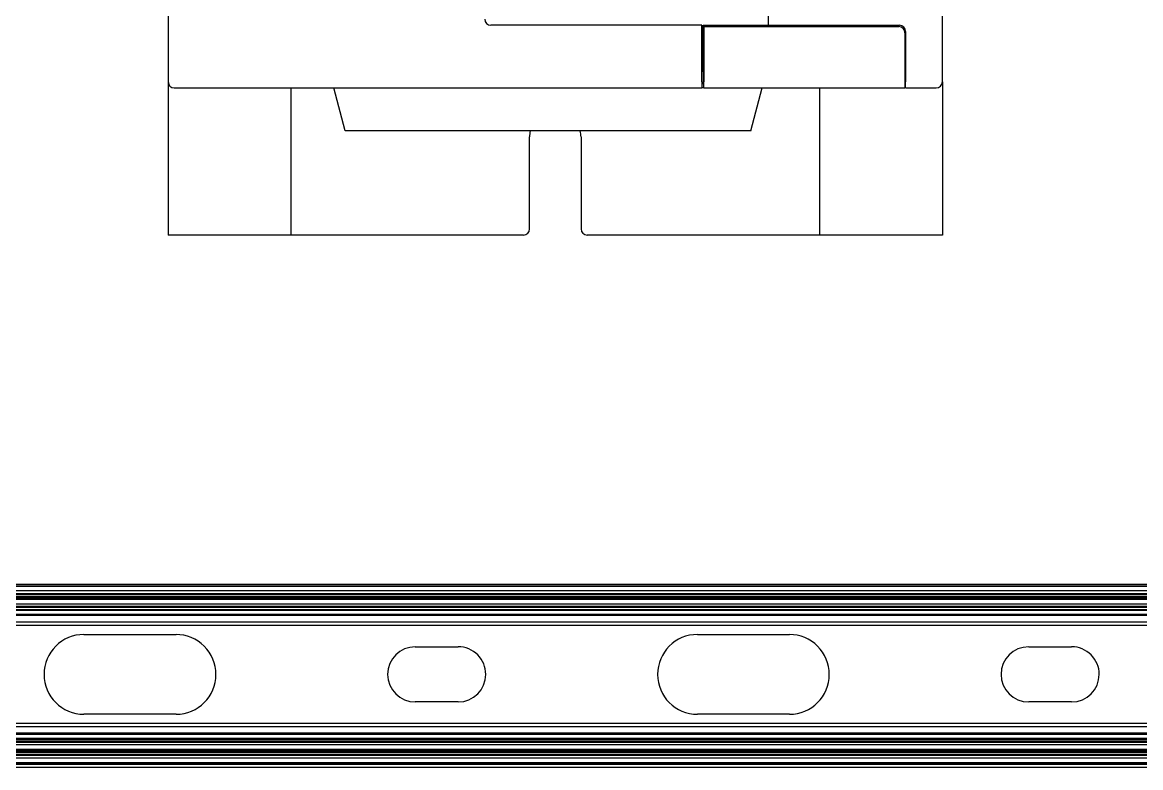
# Model space of a CAD drawing. Header units: inches. Extents: x 17 to 3130, y 15 to 659.
# Drawn here: x 1713.5 to 1804.6, y 126.6 to 187.3 of the extents above; entities that cross this region are included whole.
import ezdxf

# ---------------------------------------------------------------- set-up
doc = ezdxf.new("R2010")
doc.units = ezdxf.units.IN
doc.header["$MEASUREMENT"] = 0
doc.layers.add('MAIN-1', color=7, linetype='Continuous')
doc.layers.add('MAIN-2', color=7, linetype='Continuous')
doc.layers.add('Sichtbare Kanten(DIN)', color=7, linetype='Continuous', lineweight=25)

msp = doc.modelspace()

# ---------------------------------------------------------------- linework, layer by layer
msp.add_line((1642.46998, 141.47272), (2272.46993, 141.73007))
at = {"layer": 'MAIN-1'}
for p, q in [((2272.47184, 140.25919), (1642.46998, 140.25919)), ((1718.50126, 137.40919), (1726.00126, 137.40919)), ((1768.50126, 137.40919), (1776.00126, 137.40919)), ((1745.50126, 136.40919), (1749.00126, 136.40919)), ((1795.50126, 136.40919), (1799.00126, 136.40919)), ((1749.00126, 131.90919), (1745.50126, 131.90919)), ((1799.00126, 131.90919), (1795.50126, 131.90919)), ((1726.00126, 130.90919), (1718.50126, 130.90919)), ((1776.00126, 130.90919), (1768.50126, 130.90919)), ((1642.46998, 128.05919), (2272.48765, 128.05919)), ((2272.4896, 126.55919), (1642.46998, 126.55919))]:
    msp.add_line(p, q, dxfattribs=at)
for centre, radius, start, end in [((1718.50126, 134.15919), 3.25, 90.0000198, 180.0000187), ((1726.00126, 134.15919), 3.25, 359.9999813, 90.0000198), ((1768.50126, 134.15919), 3.25, 90.0000198, 180.0000187), ((1776.00126, 134.15919), 3.25, 359.9999813, 90.0000198), ((1745.50126, 134.15919), 2.25, 90.0000198, 180.0000187), ((1749.00126, 134.15919), 2.25, 359.9999813, 90.0000198), ((1795.50126, 134.15919), 2.25, 90.0000198, 180.0000187), ((1799.00126, 134.15919), 2.25, 359.9999813, 90.0000198), ((1718.50126, 134.15919), 3.25, 180.0000187, 270), ((1726.00126, 134.15919), 3.25, 270, 359.9999813), ((1745.50126, 134.15919), 2.25, 180.0000187, 270), ((1749.00126, 134.15919), 2.25, 270, 359.9999813), ((1768.50126, 134.15919), 3.25, 180.0000187, 270), ((1776.00126, 134.15919), 3.25, 270, 359.9999813), ((1795.50126, 134.15919), 2.25, 180.0000187, 270), ((1799.00126, 134.15919), 2.25, 270, 359.9999813)]:
    msp.add_arc(centre, radius, start, end, dxfattribs=at)
at = {"layer": 'MAIN-2'}
for p, q in [((1642.46998, 141.50919), (2272.47022, 141.50919)), ((1642.46998, 141.47272), (2272.47027, 141.47272)), ((2272.47045, 141.33242), (1642.46998, 141.33242)), ((2272.47093, 140.95919), (1642.46998, 140.95919)), ((1642.46998, 140.75919), (2272.47119, 140.75919)), ((2272.4713, 140.67272), (1642.46998, 140.67272)), ((1642.46998, 140.53242), (2272.47148, 140.53242)), ((1642.46998, 140.44286), (2272.4716, 140.44286)), ((2272.47175, 140.32553), (1642.46998, 140.32553)), ((2272.47185, 140.25165), (1642.46998, 140.25165)), ((1642.46998, 139.8981), (2272.47231, 139.8981)), ((1642.46998, 139.68597), (2272.47258, 139.68597)), ((2272.47258, 139.68597), (1642.46998, 139.68597)), ((2272.47268, 139.61275), (1642.46998, 139.61275)), ((1642.46998, 139.45919), (2272.47288, 139.45919)), ((1642.46998, 139.39286), (2272.47296, 139.39286)), ((2272.47343, 139.03081), (1642.46998, 139.03081)), ((2272.4735, 138.97643), (1642.46998, 138.97643)), ((2272.47352, 138.95919), (1642.46998, 138.95919)), ((1642.46998, 138.44567), (2272.47419, 138.44567)), ((1642.46998, 138.17313), (2272.47454, 138.17313)), ((2272.48495, 130.14526), (1642.46998, 130.14526)), ((2272.4853, 129.87272), (1642.46998, 129.87272)), ((2272.48597, 129.35919), (1642.46998, 129.35919)), ((1642.46998, 129.34196), (2272.48599, 129.34196)), ((1642.46998, 129.28757), (2272.48606, 129.28757)), ((2272.48653, 128.92553), (1642.46998, 128.92553)), ((2272.48662, 128.85919), (1642.46998, 128.85919)), ((2272.48682, 128.70564), (1642.46998, 128.70564)), ((2272.48691, 128.63242), (1642.46998, 128.63242)), ((1642.46998, 128.63242), (2272.48691, 128.63242)), ((2272.48719, 128.42028), (1642.46998, 128.42028)), ((1642.46998, 128.06673), (2272.48764, 128.06673)), ((1642.46998, 127.99286), (2272.48774, 127.99286)), ((2272.48789, 127.87553), (1642.46998, 127.87553)), ((2272.48801, 127.78597), (1642.46998, 127.78597)), ((1642.46998, 127.64567), (2272.48819, 127.64567)), ((2272.4883, 127.55919), (1642.46998, 127.55919)), ((1642.46998, 127.35919), (2272.48856, 127.35919)), ((1642.46998, 126.98597), (2272.48905, 126.98597)), ((2272.48923, 126.84567), (1642.46998, 126.84567)), ((2272.48927, 126.80919), (1642.46998, 126.80919))]:
    msp.add_line(p, q, dxfattribs=at)
at = {"layer": 'Sichtbare Kanten(DIN)'}
for p, q in [((1725.36406, 307.45861), (1725.36406, 182.45861)), ((1788.46406, 182.45861), (1788.46406, 307.45861)), ((1774.26406, 206.05861), (1774.26406, 187.05861)), ((1768.86406, 187.05861), (1751.66406, 187.05861)), ((1768.86406, 182.45861), (1768.86406, 187.05861)), ((1768.96406, 183.25861), (1768.96406, 187.05861)), ((1768.96406, 187.05861), (1774.26406, 187.05861)), ((1769.01406, 186.95861), (1769.01406, 182.45861)), ((1769.01406, 186.95861), (1784.91406, 186.95861)), ((1774.26406, 187.05861), (1784.96406, 187.05861)), ((1768.96406, 186.03929), (1768.86406, 186.03929)), ((1785.41406, 186.45861), (1785.41406, 182.45861)), ((1785.46406, 186.55861), (1785.46406, 182.45861)), ((1768.96406, 185.59704), (1768.86406, 185.59704)), ((1768.96406, 184.95853), (1768.86406, 184.95853)), ((1768.86406, 184.95815), (1768.96406, 184.95815)), ((1768.96406, 184.95702), (1768.86406, 184.95702)), ((1768.86406, 184.95663), (1768.96406, 184.95663)), ((1768.96406, 184.95551), (1768.86406, 184.95551)), ((1768.86406, 184.95512), (1768.96406, 184.95512)), ((1768.96406, 184.95399), (1768.86406, 184.95399)), ((1768.86406, 184.95361), (1768.96406, 184.95361)), ((1768.96406, 184.95248), (1768.86406, 184.95248)), ((1768.86406, 184.95209), (1768.96406, 184.95209)), ((1768.96406, 184.95097), (1768.86406, 184.95097)), ((1768.86406, 184.95058), (1768.96406, 184.95058)), ((1768.96406, 184.94945), (1768.86406, 184.94945)), ((1768.86406, 184.94907), (1768.96406, 184.94907)), ((1768.96406, 184.94794), (1768.86406, 184.94794)), ((1768.86406, 184.94755), (1768.96406, 184.94755)), ((1768.96406, 184.94643), (1768.86406, 184.94643)), ((1768.86406, 184.94604), (1768.96406, 184.94604)), ((1768.96406, 184.94491), (1768.86406, 184.94491)), ((1768.86406, 184.94453), (1768.96406, 184.94453)), ((1768.96406, 184.9434), (1768.86406, 184.9434)), ((1768.86406, 184.94301), (1768.96406, 184.94301)), ((1768.96406, 184.94189), (1768.86406, 184.94189)), ((1768.86406, 184.9415), (1768.96406, 184.9415)), ((1768.96406, 184.94037), (1768.86406, 184.94037)), ((1768.86406, 184.93999), (1768.96406, 184.93999)), ((1768.96406, 184.93886), (1768.86406, 184.93886)), ((1768.86406, 184.93847), (1768.96406, 184.93847)), ((1768.96406, 184.93735), (1768.86406, 184.93735)), ((1768.86406, 184.93696), (1768.96406, 184.93696)), ((1768.96406, 184.93583), (1768.86406, 184.93583)), ((1768.86406, 184.93545), (1768.96406, 184.93545)), ((1768.96406, 184.93432), (1768.86406, 184.93432)), ((1768.86406, 184.93393), (1768.96406, 184.93393)), ((1768.96406, 184.93281), (1768.86406, 184.93281)), ((1768.86406, 184.93242), (1768.96406, 184.93242)), ((1768.96406, 184.93129), (1768.86406, 184.93129)), ((1768.86406, 184.93091), (1768.96406, 184.93091)), ((1768.96406, 184.92978), (1768.86406, 184.92978)), ((1768.86406, 184.92939), (1768.96406, 184.92939)), ((1768.96406, 184.92827), (1768.86406, 184.92827)), ((1768.86406, 184.92788), (1768.96406, 184.92788)), ((1768.96406, 184.92675), (1768.86406, 184.92675)), ((1768.86406, 184.92637), (1768.96406, 184.92637)), ((1768.96406, 184.92524), (1768.86406, 184.92524)), ((1768.86406, 184.92485), (1768.96406, 184.92485)), ((1768.86406, 183.62954), (1768.96406, 183.62605)), ((1768.96406, 183.25861), (1768.96406, 182.25861)), ((1725.36406, 182.45861), (1725.36406, 169.95861)), ((1768.86406, 182.45861), (1768.86406, 181.95861)), ((1769.01406, 181.95861), (1769.01406, 182.45861)), ((1785.41406, 182.45861), (1785.41406, 181.95861)), ((1785.46406, 181.95861), (1785.46406, 182.45861)), ((1788.46406, 182.45861), (1788.46406, 169.95861)), ((1725.86406, 181.95861), (1768.86406, 181.95861)), ((1735.36406, 181.95861), (1735.36406, 169.95861)), ((1739.80188, 178.45861), (1738.86406, 181.95861)), ((1769.01406, 181.95861), (1768.86406, 181.95861)), ((1768.96406, 182.25861), (1769.01406, 182.25861)), ((1769.01406, 181.95861), (1785.41406, 181.95861)), ((1772.84586, 178.45861), (1773.78368, 181.95861)), ((1778.46406, 181.95861), (1778.46406, 169.95861)), ((1785.41406, 182.25861), (1785.46406, 182.25861)), ((1785.46406, 181.95861), (1787.96406, 181.95861)), ((1772.84586, 178.45861), (1739.80188, 178.45861)), ((1754.81406, 170.45861), (1754.81406, 177.95861)), ((1759.01406, 177.95861), (1759.01406, 170.45861)), ((1735.36406, 169.95861), (1725.36406, 169.95861)), ((1754.31406, 169.95861), (1735.36406, 169.95861)), ((1778.46406, 169.95861), (1759.51406, 169.95861)), ((1788.46406, 169.95861), (1778.46406, 169.95861))]:
    msp.add_line(p, q, dxfattribs=at)
for centre, radius, start, end in [((1751.66406, 187.55861), 0.5, 180, 270), ((1784.91406, 186.45861), 0.5, 0, 90), ((1784.96406, 186.55861), 0.5, 0, 90), ((1725.86406, 182.45861), 0.5, 180, 270), ((1787.96406, 182.45861), 0.5, 270, 0), ((1756.91406, 177.95861), 2.1, 166.225853, 180), ((1756.91406, 177.95861), 2.1, 0, 13.774147), ((1754.31406, 170.45861), 0.5, 270, 0), ((1759.51406, 170.45861), 0.5, 180, 270)]:
    msp.add_arc(centre, radius, start, end, dxfattribs=at)

doc.saveas('drawing.dxf')
